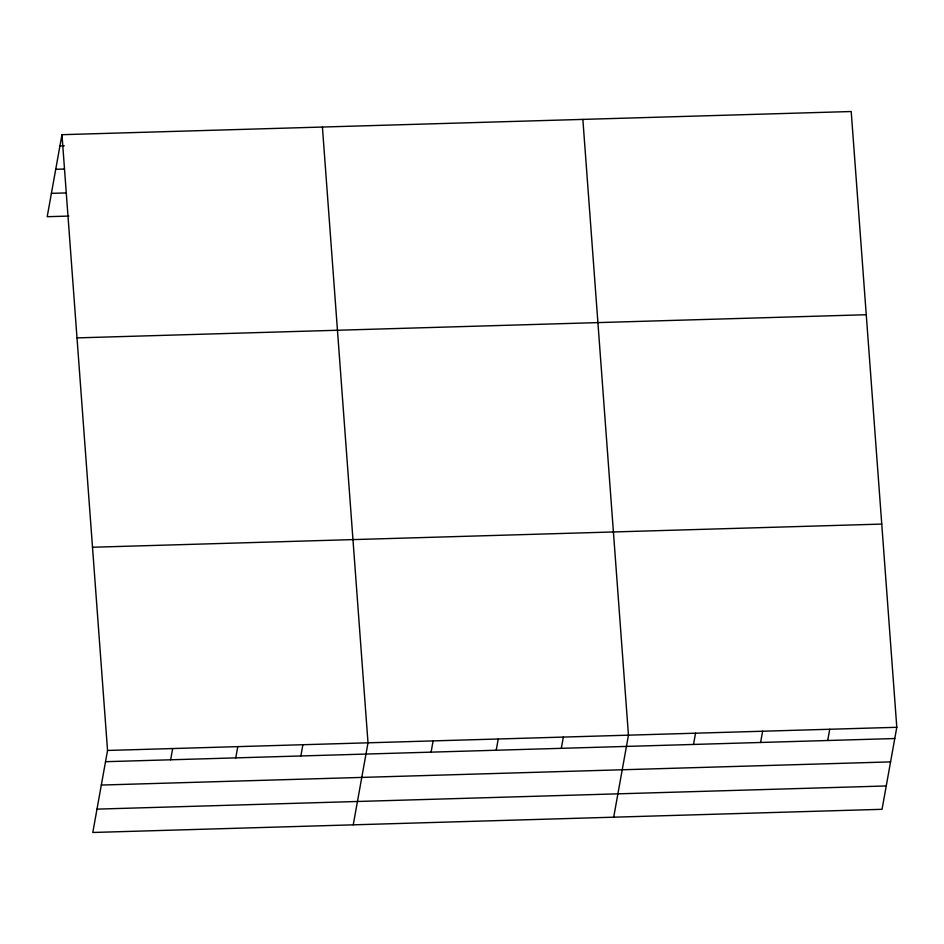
<?xml version="1.0" encoding="UTF-8"?>
<svg xmlns="http://www.w3.org/2000/svg" width="944" height="944" viewBox="0 0 944 944"><rect width="100%" height="100%" fill="white"/><g stroke="black" fill="none" stroke-linecap="round" stroke-linejoin="round"><path stroke-width="1.42" d="M61.962 134.685L107.545 750.456L92.795 832.478L882.038 809.315L896.8 727.293L851.205 111.522L61.962 134.685L47.2 216.707L68.9 216.07M170.64 759.79L172.658 748.545M235.752 757.879L237.782 746.633M300.865 755.967L302.894 744.722M353.245 824.832L368.007 742.81L322.411 127.039M431.089 752.144L433.119 740.898M496.202 750.232L498.231 738.987M561.314 748.321L563.344 737.075M613.694 817.197L628.456 735.164L582.861 119.392M693.521 744.45L695.539 733.193M760.604 742.48L762.622 731.234M827.687 740.509L829.717 729.264M59.932 145.931L64.275 145.801M55.731 169.283L64.416 169.035M51.401 193.355L65.868 192.93M77.007 337.893L866.25 314.73M92.5 547.249L881.755 524.085M107.545 750.456L896.8 727.293M105.527 761.702L894.77 738.538M101.327 785.054L890.57 761.891M96.996 809.126L886.239 785.963"/></g></svg>
